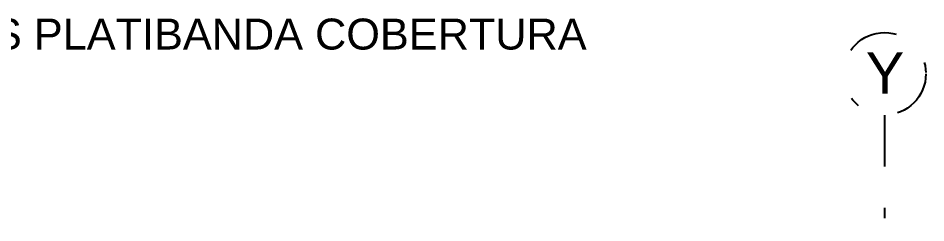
# Model space of a CAD drawing. Extents: x 0 to 119, y 0 to 84.
# Drawn here: x 46.48 to 55.28, y 27.04 to 29.03 of the extents above; entities that cross this region are included whole.
import ezdxf

# ---------------------------------------------------------------- set-up
doc = ezdxf.new("R2010")
doc.units = 0
doc.header["$MEASUREMENT"] = 0
doc.linetypes.add('ESTILO_TQS_0003', pattern=[1.5, 0.5, -0.4, 0.1, -0.5])
for name, color, linetype in [('15', 12, 'CONTINUOUS'), ('18', 6, 'CONTINUOUS'), ('32', 250, 'CONTINUOUS')]:
    doc.layers.add(name, color=color, linetype=linetype)
doc.styles.add('TQS_ARIAL', font='arial.ttf')

msp = doc.modelspace()

# ---------------------------------------------------------------- linework, layer by layer
at = {"layer": '18', "color": 6, "linetype": 'ESTILO_TQS_0003'}
msp.add_line((54.876767, 28.084985), (54.876767, 11.448178), dxfattribs=at)
msp.add_circle((54.876767, 28.484985), 0.4, dxfattribs=at)
at = {"layer": '32', "color": 250, "linetype": 'Continuous'}
msp.add_line((54.876767, 27.164598), (54.876767, 27.164598), dxfattribs=at)

# ---------------------------------------------------------------- texts
at = {"layer": '15', "color": 12, "linetype": 'Continuous', "style": 'TQS_ARIAL'}
msp.add_text('FORMA DE VIGAS PLATIBANDA COBERTURA', height=0.3, dxfattribs=at).set_placement((42.908915, 28.720733))
at = {"layer": '18', "color": 6, "linetype": 'ESTILO_TQS_0003', "style": 'TQS_ARIAL'}
msp.add_text('Y', height=0.4, dxfattribs=at).set_placement((54.694894, 28.293732))

doc.saveas('drawing.dxf')
